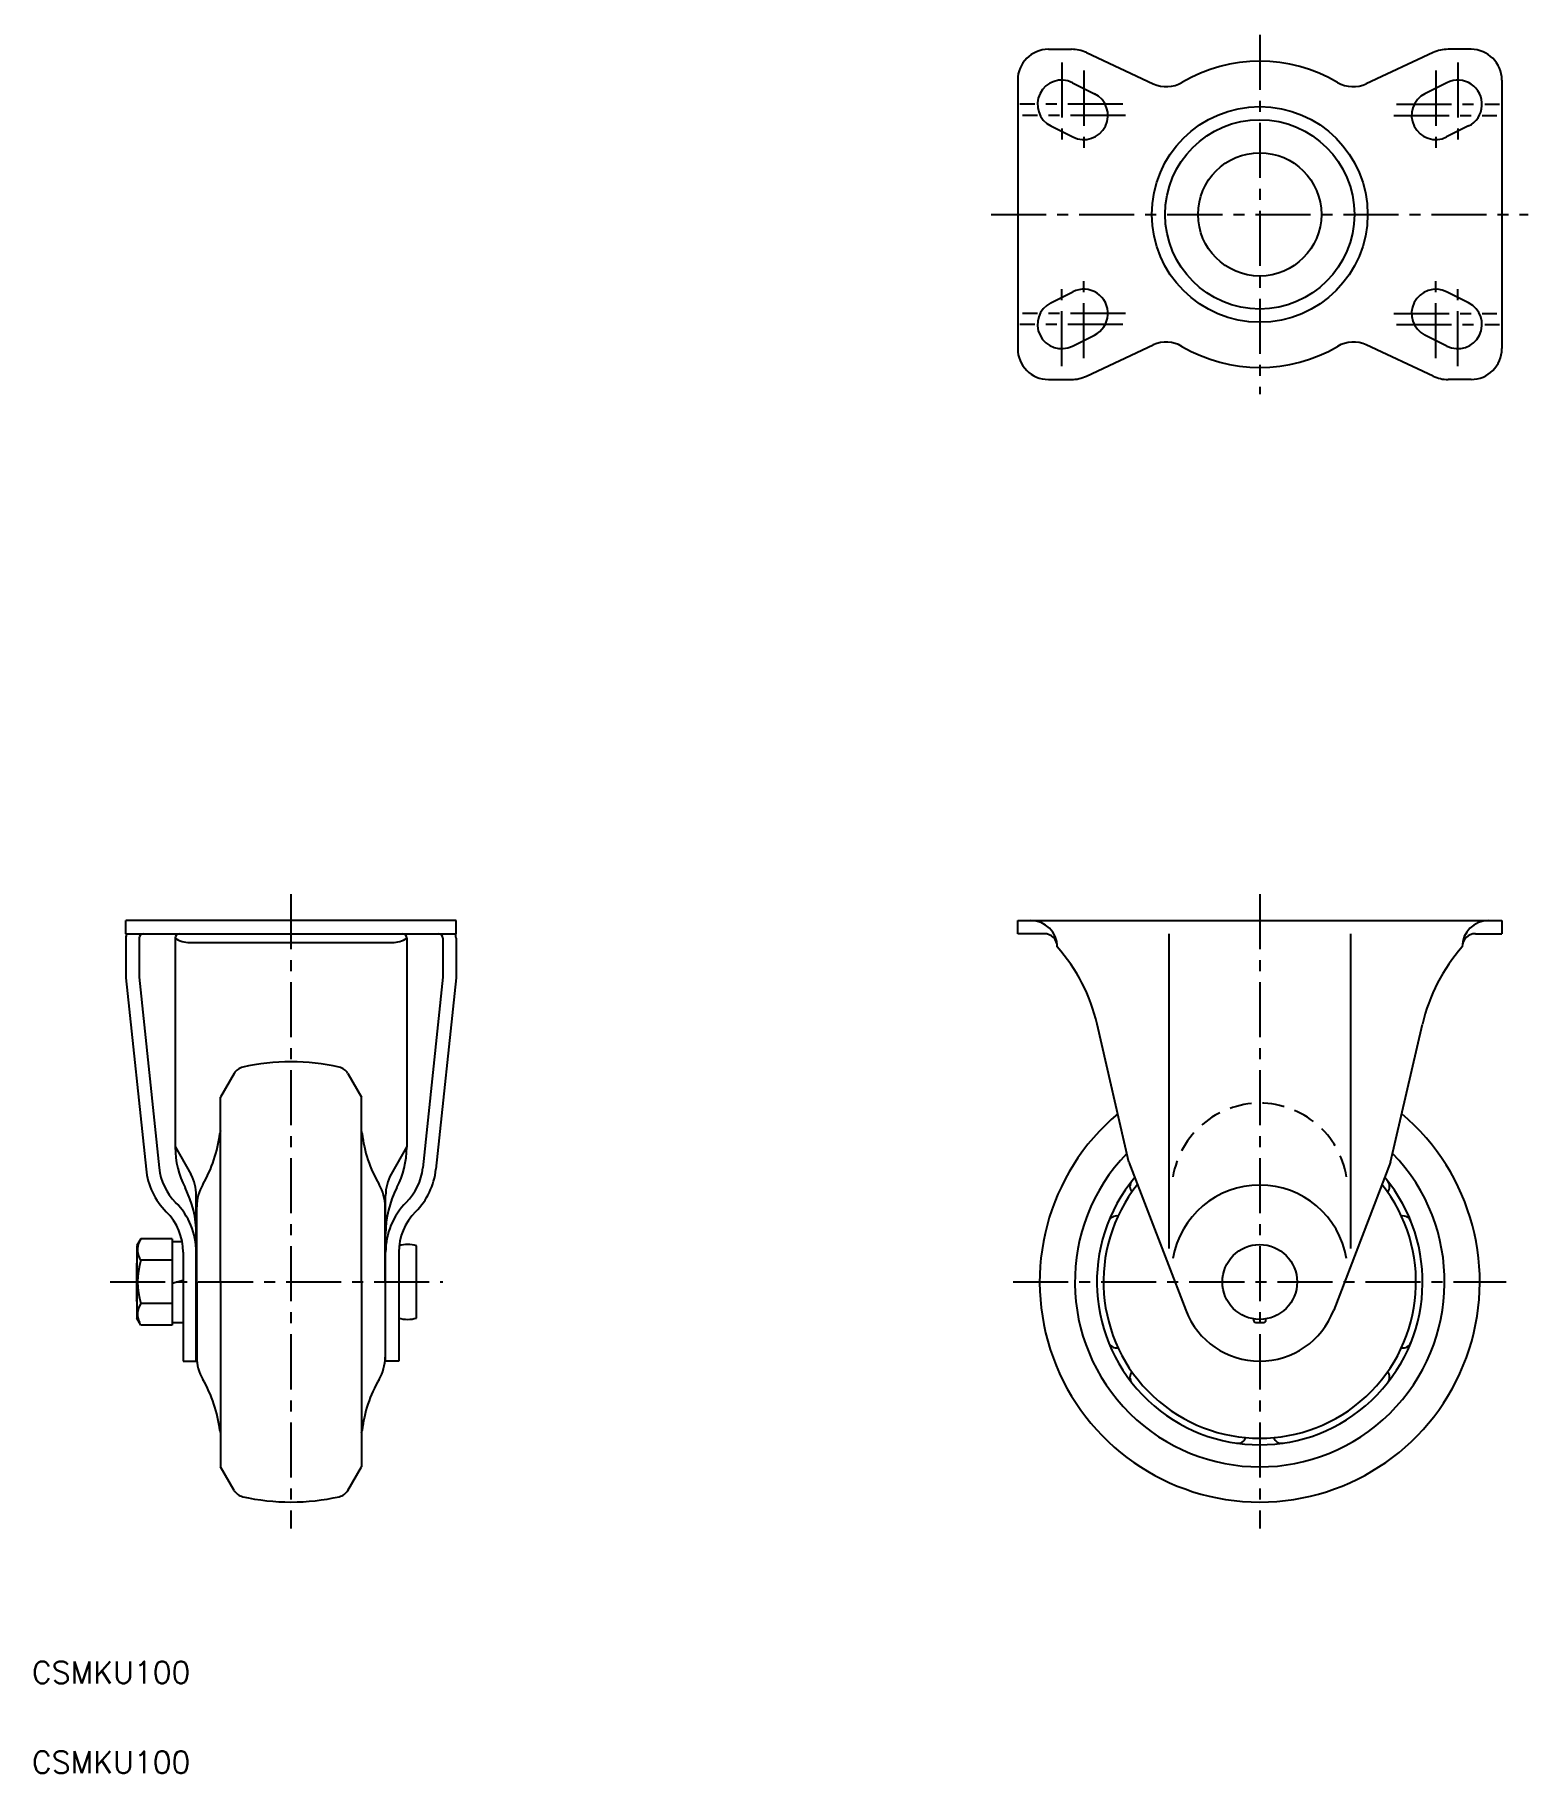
# Model space of a CAD drawing. Extents: x 112 to 451, y 87 to 482.
import ezdxf

# ---------------------------------------------------------------- set-up
doc = ezdxf.new("R2010")
doc.units = 0
doc.header["$LTSCALE"] = 10
doc.linetypes.add('CENTER', pattern=[2, 1.25, -0.25, 0.25, -0.25])
doc.linetypes.add('DASHED', pattern=[0.75, 0.5, -0.25])
doc.layers.get('0').update_dxf_attribs({"linetype": 'CONTINUOUS'})
doc.layers.add('CENTER', color=1, linetype='CENTER')
doc.styles.get("Standard").update_dxf_attribs({"font": 'txt.shx'})

msp = doc.modelspace()

# ---------------------------------------------------------------- linework, layer by layer
at = {"color": 7, "linetype": 'CONTINUOUS'}
for p, q in [((342, 478.750965), (347.226442, 478.750965)), ((350.607388, 478.001428), (365.809231, 470.912692)), ((429.392611, 478.001428), (414.190768, 470.912692)), ((438, 478.750965), (432.773557, 478.750965)), ((335, 471.750965), (335, 410.750965)), ((347.459674, 471.170315), (352.459674, 468.670315)), ((432.540325, 471.170315), (427.540325, 468.670315)), ((445, 471.750965), (445, 410.750965)), ((342.540325, 461.331616), (347.540325, 458.831616)), ((437.459674, 461.331616), (432.459674, 458.831616)), ((342.540325, 421.170315), (347.540325, 423.670315)), ((437.459674, 421.170315), (432.459674, 423.670315)), ((347.459674, 411.331616), (352.459674, 413.831616)), ((350.607388, 404.500503), (365.809231, 411.589239)), ((429.392611, 404.500503), (414.190768, 411.589239)), ((432.540325, 411.331616), (427.540325, 413.831616)), ((342, 403.750965), (347.226442, 403.750965)), ((438, 403.750965), (432.773557, 403.750965)), ((132.393478, 277.86116), (132.393478, 280.86116)), ((207.393478, 280.86116), (132.393478, 280.86116)), ((169.893478, 280.86116), (139.593478, 280.86116)), ((207.393478, 277.86116), (207.393478, 280.86116)), ((335, 277.86116), (335, 280.86116)), ((335, 280.86116), (445, 280.86116)), ((445, 280.86116), (445, 277.86116)), ((132.393478, 277.86116), (207.393478, 277.86116)), ((132.393478, 276.86116), (132.393478, 267.804367)), ((135.393478, 276.86116), (135.393478, 267.96159)), ((143.593478, 276.86116), (143.593478, 229.36315)), ((196.193478, 276.86116), (196.193478, 229.36315)), ((204.393478, 276.86116), (204.393478, 267.96159)), ((207.393478, 276.86116), (207.393478, 267.804367)), ((341, 277.86116), (335, 277.86116)), ((369.349679, 277.86116), (369.349679, 206.329378)), ((410.65032, 277.86116), (410.65032, 206.329378)), ((439, 277.86116), (445, 277.86116)), ((146.865614, 275.86116), (192.921342, 275.86116)), ((132.393478, 267.804367), (136.960387, 224.353134)), ((135.393478, 267.96159), (139.943953, 224.666719)), ((204.393478, 267.96159), (199.843004, 224.666719)), ((207.393478, 267.804367), (202.82657, 224.353134)), ((360.26477, 225.996376), (353.028244, 257.341216)), ((419.735229, 225.996376), (426.971756, 257.341216)), ((156.985323, 246.116392), (153.893478, 240.76116)), ((182.801634, 246.116392), (185.893478, 240.76116)), ((153.893478, 198.76116), (153.893478, 240.76116)), ((185.893478, 198.76116), (185.893478, 240.76116)), ((143.593478, 229.548816), (147.11661, 223.26333)), ((196.193478, 229.548816), (192.670347, 223.26333)), ((360.26477, 225.996376), (373.195552, 192.310537)), ((419.735229, 225.996376), (406.804447, 192.310537)), ((148.393478, 180.76116), (148.393478, 218.373853)), ((191.393478, 180.76116), (191.393478, 218.373853)), ((148.493478, 198.76116), (148.493478, 215.846453)), ((191.293478, 198.76116), (191.293478, 215.846453)), ((135.797005, 208.576115), (134.893478, 207.01116)), ((134.893478, 207.01116), (134.893478, 190.51116)), ((142.893478, 208.576115), (135.797005, 208.576115)), ((142.893478, 208.576115), (142.893478, 188.946206)), ((142.893478, 207.96116), (145.156967, 207.96116)), ((145.393478, 205.49269), (145.393478, 180.76116)), ((148.393478, 206.426846), (148.493478, 206.468267)), ((191.393478, 206.426846), (191.293478, 206.468267)), ((194.393478, 205.49269), (194.393478, 180.76116)), ((198.393478, 190.557625), (198.393478, 206.964696)), ((134.893478, 203.11116), (134.793478, 203.01116)), ((134.793478, 203.01116), (134.793478, 194.51116)), ((142.893478, 203.668638), (135.797005, 203.668638)), ((145.393478, 199.096097), (142.893478, 198.426224)), ((148.493478, 198.76116), (148.493478, 181.675868)), ((153.893478, 198.76116), (153.893478, 156.76116)), ((185.893478, 198.76116), (185.893478, 156.76116)), ((191.293478, 198.76116), (191.293478, 181.675868)), ((134.893478, 194.41116), (134.793478, 194.51116)), ((142.893478, 193.853683), (135.797005, 193.853683)), ((135.797005, 188.946206), (134.893478, 190.51116)), ((142.893478, 189.56116), (145.393478, 189.56116)), ((148.393478, 191.095475), (148.493478, 191.054054)), ((191.393478, 191.095475), (191.293478, 191.054054)), ((388.6, 190.377247), (388.6, 190.06116)), ((389.1, 189.56116), (390.9, 189.56116)), ((391.4, 190.06116), (391.4, 190.377247)), ((142.893478, 188.946206), (135.797005, 188.946206)), ((145.393478, 180.76116), (148.393478, 180.76116)), ((194.393478, 180.76116), (191.393478, 180.76116)), ((156.985323, 151.405929), (153.893478, 156.76116)), ((182.801634, 151.405929), (185.893478, 156.76116))]:
    msp.add_line(p, q, dxfattribs=at)
at = {"color": 3, "linetype": 'CONTINUOUS'}
for p, q in [((134.793478, 203.01116), (134.893478, 203.01116)), ((134.793478, 194.51116), (134.893478, 194.51116))]:
    msp.add_line(p, q, dxfattribs=at)
at = {"color": 7, "linetype": 'CONTINUOUS'}
for centre, radius in [((390, 441.250965), 24.5), ((390, 441.250965), 21.5), ((390, 441.250965), 14), ((390, 198.76116), 8.5)]:
    msp.add_circle(centre, radius, dxfattribs=at)
for centre, radius, start, end in [((342, 471.750965), 7, 90, 180), ((347.226442, 470.750965), 8, 65, 90), ((432.773557, 470.750965), 8, 90, 115), ((438, 471.750965), 7, 0, 90), ((390, 441.250965), 34.8, 59.472416, 120.527584), ((345, 466.250965), 5.5, 63.434949, 243.434949), ((368.767559, 477.256846), 7, 245, 300.527584), ((411.23244, 477.256846), 7, 239.472416, 295), ((435, 466.250965), 5.5, 296.565051, 116.565051), ((350, 463.750965), 5.5, 243.434949, 63.434949), ((430, 463.750965), 5.5, 116.565051, 296.565051), ((350, 418.750965), 5.5, 296.565051, 116.565051), ((430, 418.750965), 5.5, 63.434949, 243.434949), ((345, 416.250965), 5.5, 116.565051, 296.565051), ((435, 416.250965), 5.5, 243.434949, 63.434949), ((342, 410.750965), 7, 180, 270), ((368.767559, 405.245084), 7, 59.472416, 115), ((390, 441.250965), 34.8, 239.472416, 300.527584), ((411.23244, 405.245084), 7, 65, 120.527584), ((438, 410.750965), 7, 270, 0), ((347.226442, 411.750965), 8, 270, 295), ((432.773557, 411.750965), 8, 245, 270), ((338, 274.86116), 6, 0, 90), ((442, 274.86116), 6, 90, 180), ((136.393478, 276.86116), 4, 165.522488, 180), ((136.393478, 276.86116), 1, 90, 180), ((144.593478, 276.86116), 1, 90, 180), ((146.865614, 281.86116), 6, 236.951006, 270), ((192.921342, 281.86116), 6, 270, 303.048994), ((195.193478, 276.86116), 1, 0, 90), ((203.393478, 276.86116), 1, 0, 90), ((203.393478, 276.86116), 4, 0, 14.477512), ((341, 274.86116), 3, 0, 90), ((439, 274.86116), 3, 90, 180), ((314.053441, 248.343174), 40, 13, 41.525221), ((465.946558, 248.343174), 40, 138.474779, 167), ((159.583399, 244.616392), 3, 102.671645, 150), ((169.893478, 198.76116), 50, 77.328355, 102.671645), ((180.203558, 244.616392), 3, 30, 77.328355), ((390, 198.76116), 50, 130.189218, 49.810782), ((155.724476, 232.26116), 2, 156.276675, 173.282255), ((184.062481, 232.26116), 2, 6.717745, 23.723325), ((163.593478, 229.36315), 20, 180, 207.330608), ((123.944173, 236.004467), 30, 329.738302, 353.282255), ((215.842784, 236.004467), 30, 186.717745, 210.261698), ((176.193478, 229.36315), 20, 332.669392, 0), ((390, 198.76116), 42, 135.953959, 44.046041), ((152.872737, 226.025589), 16, 186, 225.074938), ((152.872737, 226.025589), 13, 186, 225.074938), ((138.393478, 218.373853), 10, 0, 29.271436), ((201.393478, 218.373853), 10, 150.728564, 180), ((186.914219, 226.025589), 13, 314.925062, 354), ((186.914219, 226.025589), 16, 314.925062, 354), ((390, 198.76116), 37, 140.109909, 39.890091), ((362.5, 220.411795), 2, 141.786789, 218.888895), ((417.5, 220.411795), 2, 321.111105, 38.213211), ((125.393478, 209.62081), 23, 0, 27.330608), ((158.493478, 215.846453), 10, 149.738302, 180), ((181.293478, 215.846453), 10, 0, 30.261698), ((214.393478, 209.62081), 23, 152.669392, 180), ((390, 198.76116), 35.5, 141.467016, 38.532984), ((390, 200.76116), 20, 9.45701, 170.54299), ((132.393478, 205.49269), 13, 0, 45.074938), ((132.393478, 205.49269), 16, 0, 45.074938), ((207.393478, 205.49269), 16, 134.925062, 180), ((207.393478, 205.49269), 13, 134.925062, 180), ((357.5, 211.751541), 2, 81.111105, 158.213211), ((422.5, 211.751541), 2, 21.786789, 98.888895), ((139.382715, 206.122376), 4.344899, 154.384247, 214.384247), ((196.405034, 200.444494), 6.816667, 73.040042, 106.410226), ((151.278627, 198.76116), 16.240811, 162.412046, 197.587954), ((139.382715, 191.399944), 4.344899, 145.615753, 205.615753), ((196.405034, 197.077827), 6.816667, 252.83684, 286.959958), ((390, 198.76116), 18, 201, 339), ((389.1, 190.06116), 0.5, 180, 270), ((390.9, 190.06116), 0.5, 270, 0), ((158.493478, 181.675868), 10, 180, 210.261698), ((181.293478, 181.675868), 10, 329.738302, 0), ((357.5, 185.770779), 2, 201.786789, 278.888895), ((422.5, 185.770779), 2, 261.111105, 338.213211), ((362.5, 177.110525), 2, 141.111105, 218.213211), ((417.5, 177.110525), 2, 321.786789, 38.888895), ((123.944173, 161.517854), 30, 6.717745, 30.261698), ((215.842784, 161.517854), 30, 149.738302, 173.282255), ((155.724476, 165.26116), 2, 186.717745, 203.723325), ((184.062481, 165.26116), 2, 336.276675, 353.282255), ((385, 164.120144), 2, 261.786789, 338.888895), ((395, 164.120144), 2, 201.111105, 278.213211), ((159.583399, 152.905929), 3, 210, 257.328355), ((180.203558, 152.905929), 3, 282.671645, 330), ((169.893478, 198.76116), 50, 257.328355, 282.671645)]:
    msp.add_arc(centre, radius, start, end, dxfattribs=at)
at = {"color": 3, "linetype": 'DASHED'}
msp.add_arc((390, 219.36116), 20, 9.45701, 170.54299, dxfattribs=at)
at = {"layer": 'CENTER', "color": 1, "linetype": 'CENTER'}
for p, q in [((390, 482.050965), (390, 400.450965)), ((345, 475.750965), (345, 456.101778)), ((350, 473.900152), (350, 454.250965)), ((430, 473.900152), (430, 454.250965)), ((435, 475.750965), (435, 456.101778)), ((358.898979, 466.250965), (335.5, 466.250965)), ((421.10102, 466.250965), (444.5, 466.250965)), ((359.5, 463.750965), (336.10102, 463.750965)), ((420.5, 463.750965), (443.898979, 463.750965)), ((329, 441.250965), (451, 441.250965)), ((350, 408.601778), (350, 428.250965)), ((430, 408.601778), (430, 428.250965)), ((345, 406.750965), (345, 426.400152)), ((435, 406.750965), (435, 426.400152)), ((359.5, 418.750965), (336.10102, 418.750965)), ((420.5, 418.750965), (443.898979, 418.750965)), ((358.898979, 416.250965), (335.5, 416.250965)), ((421.10102, 416.250965), (444.5, 416.250965)), ((169.893478, 286.86116), (169.893478, 142.76116)), ((390, 286.86116), (390, 142.76116)), ((128.793478, 198.76116), (204.393478, 198.76116)), ((334, 198.76116), (446, 198.76116))]:
    msp.add_line(p, q, dxfattribs=at)

# ---------------------------------------------------------------- texts
for p in [(111.044021, 107.573824), (111.044021, 87.164564)]:
    msp.add_text('CSMKU100', height=5).set_placement(p)

doc.saveas('drawing.dxf')
